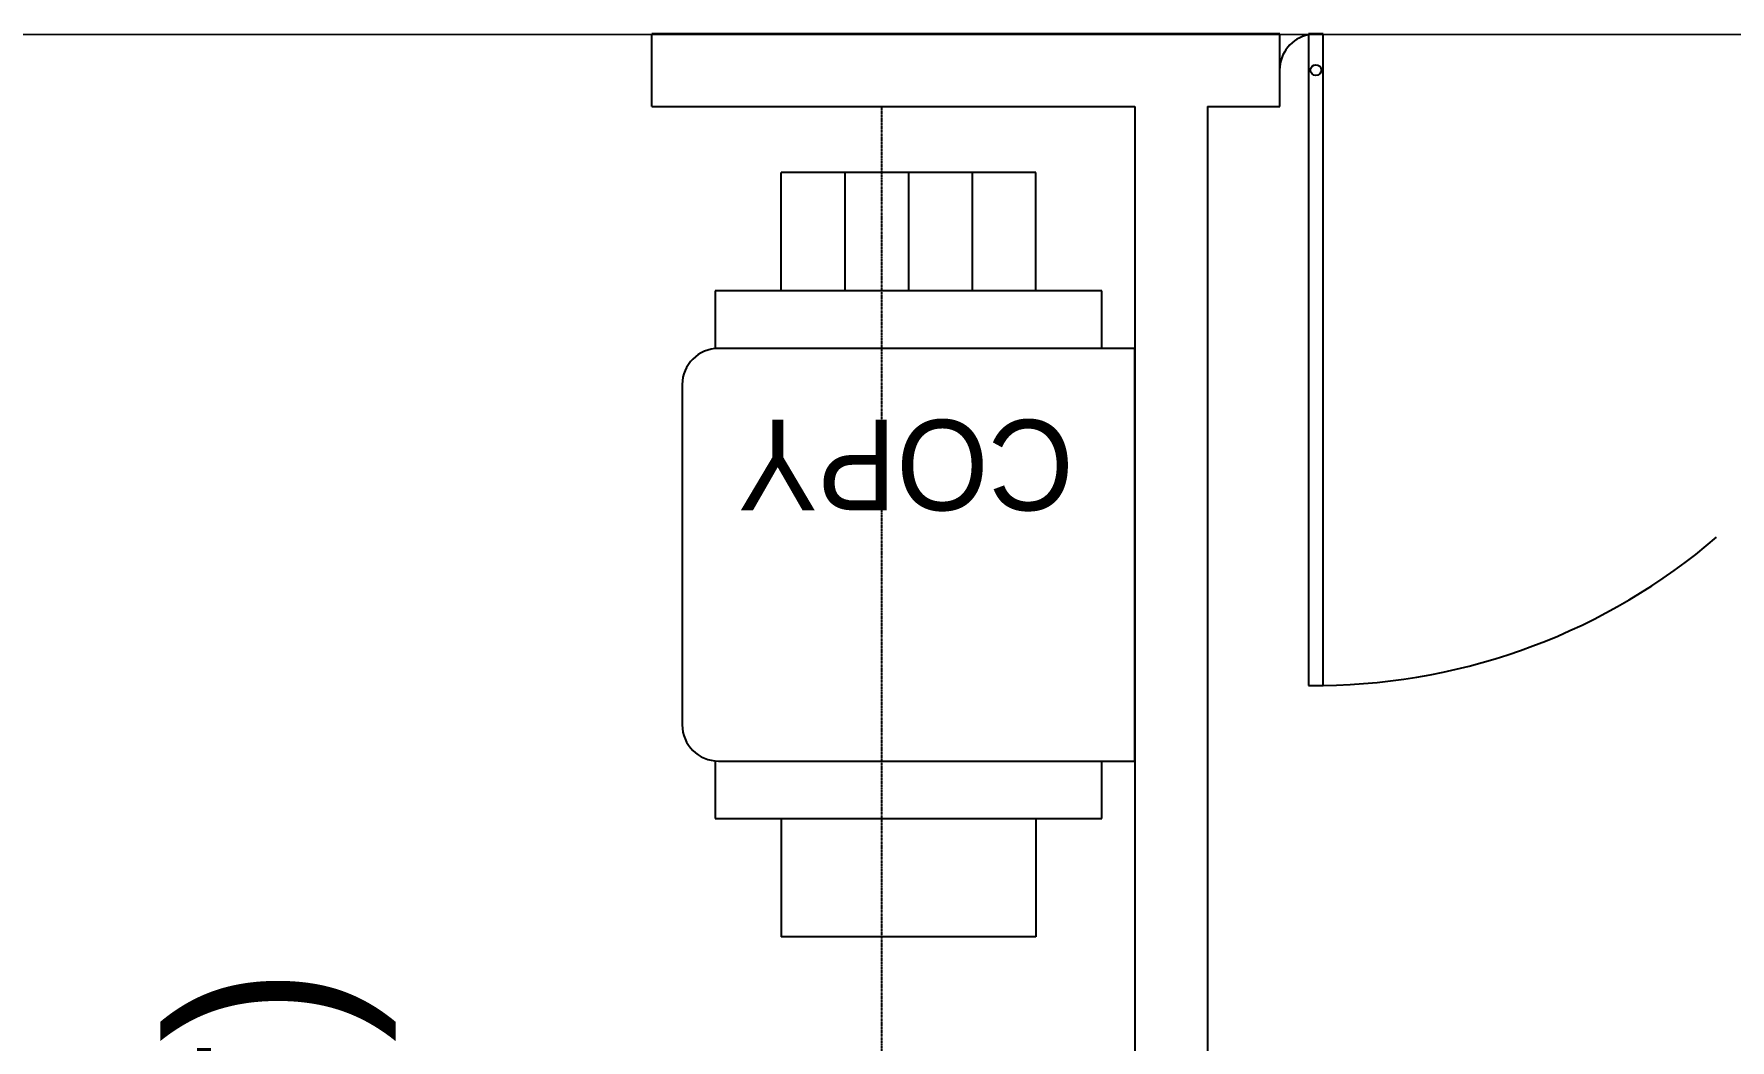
# Model space of a CAD drawing. Header units: millimetres. Extents: x 10479 to 135323, y 879012 to 965592.
# Drawn here: x 55602 to 57944, y 935312 to 936702 of the extents above; entities that cross this region are included whole.
import ezdxf
from ezdxf.enums import TextEntityAlignment as Align

# ---------------------------------------------------------------- set-up
doc = ezdxf.new("R2010")
doc.units = ezdxf.units.MM
doc.linetypes.add('HIDDEN', pattern=[0.375, 0.25, -0.125])
doc.layers.add('$CHAR', color=3, linetype='Continuous')
doc.styles.add('돋움', font='')
doc.styles.add('유형1', font='')
doc.styles.get('돋움').set_extended_font_data('Dotum')
doc.styles.get('유형1').set_extended_font_data('HY울릉도L')

# ---------------------------------------------------------------- blocks, each defined once
blk = doc.blocks.new('14F')
at = {"color": 8}
for p, q in [((-136818.1, 763539.9), (-149576.3, 763541.9)), ((-142678.1, 763541.9), (-143545.1, 763541.9)), ((-143545.1, 763441.9), (-143545.1, 763541.9)), ((-142678.1, 763441.9), (-142678.1, 763541.9)), ((-143545.1, 763441.9), (-142878.1, 763441.9)), ((-142878.1, 763441.9), (-142878.1, 759441.9)), ((-142778.1, 763441.9), (-142778.1, 759441.9)), ((-142778.1, 763441.9), (-142678.1, 763441.9)), ((-143014.8, 763350.6), (-143366.4, 763350.6)), ((-143366.4, 763187.1), (-143366.4, 763350.6)), ((-143278.5, 763350.6), (-143278.5, 763187.1)), ((-143190.6, 763350.6), (-143190.6, 763187.1)), ((-143102.7, 763350.6), (-143102.7, 763187.1)), ((-143014.8, 763187.1), (-143014.8, 763350.6)), ((-142923.6, 763187.1), (-143457.7, 763187.1)), ((-143457.7, 763187.1), (-143457.7, 763107.5)), ((-142923.6, 763107.5), (-142923.6, 763187.1)), ((-142878.1, 763107.5), (-143453.1, 763107.5)), ((-142878.1, 762537.5), (-142878.1, 763107.5)), ((-143503.1, 763057.5), (-143503.1, 762587.5)), ((-143457.7, 762537.5), (-143457.7, 762458)), ((-143453.1, 762537.5), (-142878.1, 762537.5)), ((-142923.6, 762458), (-142923.6, 762537.5)), ((-143457.7, 762458), (-142923.6, 762458)), ((-143366.4, 762458), (-143366.4, 762294.5)), ((-143014.8, 762458), (-143014.8, 762294.5)), ((-143014.8, 762294.5), (-143366.4, 762294.5))]:
    blk.add_line(p, q, dxfattribs=at)
at = {"color": 8, "ltscale": 80}
for p, q in [((-142618.3, 763541.9), (-142638.3, 763541.9)), ((-142638.3, 763541.9), (-142638.3, 762641.9)), ((-142618.3, 762641.9), (-142618.3, 763541.9)), ((-142638.3, 762641.9), (-142618.3, 762641.9))]:
    blk.add_line(p, q, dxfattribs=at)
at = {"color": 8, "linetype": 'HIDDEN'}
blk.add_line((-143228.1, 763441.9), (-143228.1, 759441.9), dxfattribs=at)
at = {"color": 8, "ltscale": 80}
blk.add_circle((-142628.3, 763491.9), 7.5, dxfattribs=at)
for radius, start, end in [(50, 101.537, 180), (850, 270.6741, 310.6132)]:
    blk.add_arc((-142628.3, 763491.9), radius, start, end, dxfattribs=at)
at = {"color": 8}
for centre, start, end in [((-143453.1, 763057.5), 90, 180), ((-143453.1, 762587.5), 180, 270)]:
    blk.add_arc(centre, 50, start, end, dxfattribs=at)
at = {"color": 8, "linetype": 'Continuous', "style": '유형1'}
blk.add_text('COPY', height=125, rotation=180, dxfattribs=at).set_placement((-143194, 763008.9), align=Align.CENTER)
at = {"color": 8, "style": '돋움'}
blk.add_text('(1.8py / 6.15㎡)', height=240, rotation=90, dxfattribs=at).set_placement((-144091, 761164.7), align=Align.MIDDLE_CENTER)
at = {"color": 8, "linetype": 'ByBlock', "ltscale": 0.1, "style": '돋움'}
for tag, p in [('HRD기획팀', (-160031.5, 780698.2, 0)), ('인재전략팀', (-162408.7, 780698.2, 0)), ('기업문화팀', (-157519.3, 780698.2, 0)), ('뷰티교육팀', (-152663.4, 780698.2, 0)), ('자산관리팀', (-147978.3, 780698.2, 0)), ('그룹HR팀', (-166987.1, 780698.2, 0)), ('법무팀', (-145354.1, 780698.2, 0)), ('특허팀', (-142261.1, 780698.2, 0)), ('상표팀', (-139438.1, 780698.2, 0))]:
    blk.add_attdef(tag, text='', height=356.2, rotation=90, dxfattribs=at).set_placement(p, align=Align.MIDDLE_CENTER)
at = {"color": 8, "style": '돋움'}
blk.add_attdef('1', text='', height=420, rotation=180, dxfattribs=at).set_placement((-143911.2, 758189), align=Align.MIDDLE)

msp = doc.modelspace()

# ---------------------------------------------------------------- block references
at = {"layer": '$CHAR', "color": 1}
msp.add_blockref('14F', (200000, 173159.8), dxfattribs=at)

doc.saveas('drawing.dxf')
